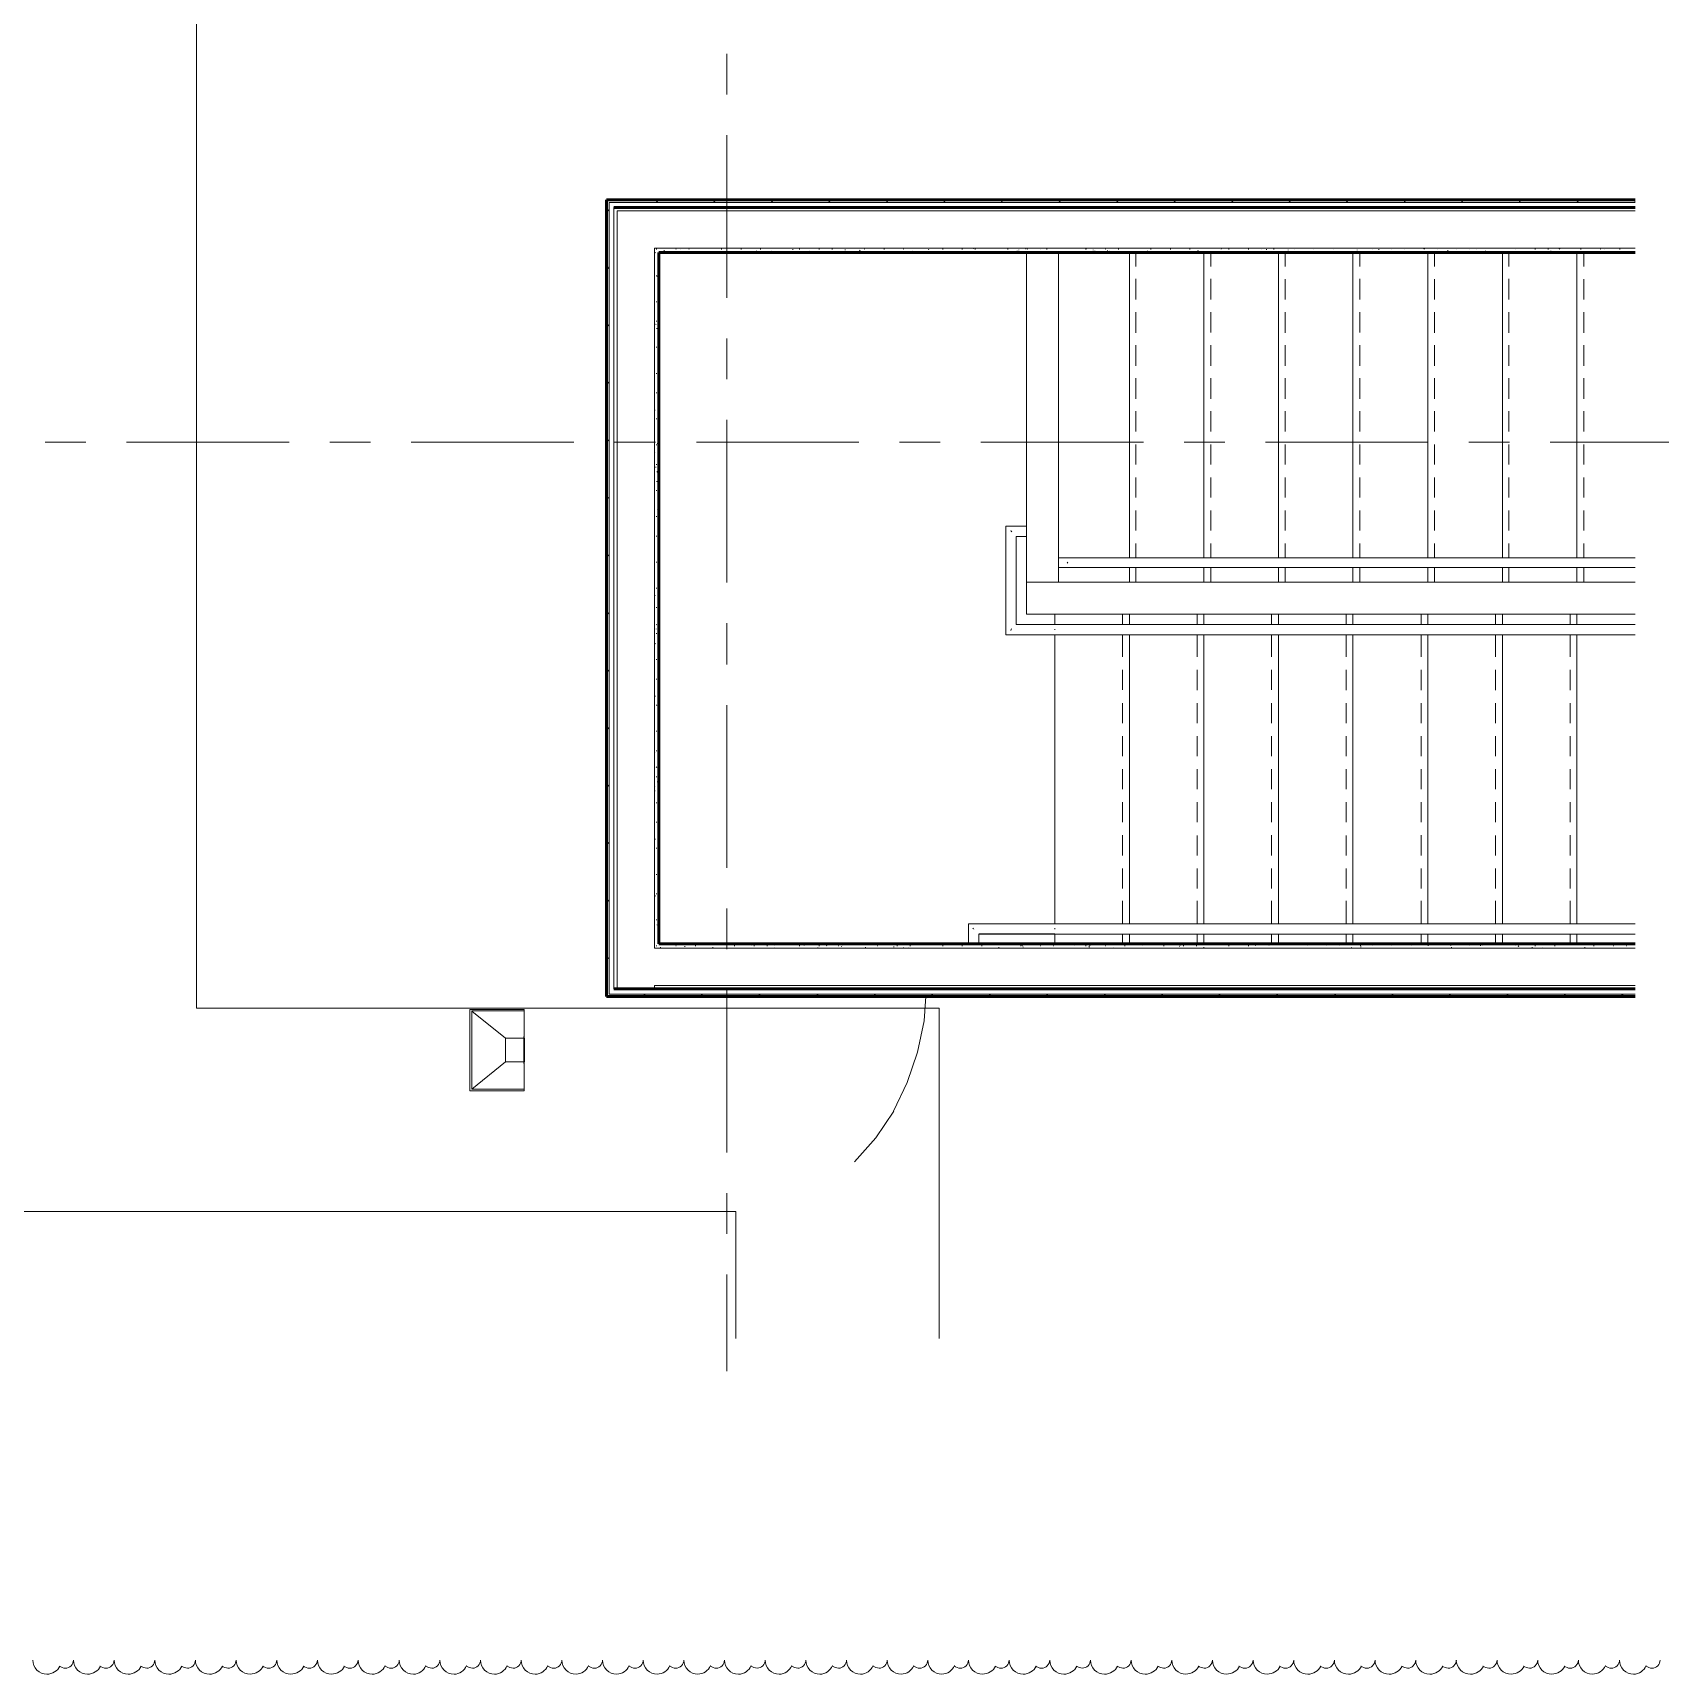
# Model space of a CAD drawing. Header units: inches. Extents: x -293 to 39679, y -468 to 488.
# Drawn here: x 601.96 to 642.92, y 331.52 to 372.82 of the extents above; entities that cross this region are included whole.
import ezdxf

# ---------------------------------------------------------------- set-up
doc = ezdxf.new("R2010")
doc.units = ezdxf.units.IN
doc.header["$MEASUREMENT"] = 0
doc.layers.add('PDF_Geometry', color=7, linetype='Continuous')

msp = doc.modelspace()

# ---------------------------------------------------------------- linework, layer by layer
at = {"layer": 'PDF_Geometry', "color": 253, "lineweight": 18, "true_color": 0xa9a9a9}
for points in [[(606.0848, 348.27682), (606.0848, 373.84208)], [(616.46705, 348.63183), (616.46705, 368.5492)], [(616.46716, 368.5491), (616.58935, 368.5491)], [(642.29037, 368.54879), (616.58852, 368.54879)], [(616.58935, 348.76805), (616.58935, 368.42633)], [(616.58935, 368.42633), (616.58935, 348.76805)], [(616.67162, 368.34456), (616.67162, 348.76816)], [(616.67172, 368.34416), (617.61223, 368.34416)], [(617.61197, 368.34423), (617.72119, 368.34423)], [(642.29037, 368.34396), (617.72118, 368.34396)], [(617.61197, 367.40282), (617.72119, 367.40282)], [(617.61223, 367.40288), (617.61223, 349.79105)], [(642.29037, 367.4027), (617.72118, 367.4027)], [(627.77656, 367.29441), (626.97158, 367.29441)], [(626.9716, 358.99981), (626.9716, 367.29434)], [(627.77656, 367.29441), (627.77656, 358.99989)], [(626.97054, 358.99932), (642.29037, 358.99932)], [(626.97158, 358.99989), (627.77656, 358.99989)], [(626.9716, 358.99981), (626.9716, 358.19506)], [(642.29037, 358.19447), (626.97054, 358.19447)], [(627.68095, 357.93583), (627.68095, 358.19505)], [(627.68095, 350.40541), (627.68095, 357.67661)], [(617.61197, 349.79097), (617.72119, 349.79097)], [(617.72118, 349.79089), (642.29037, 349.79089)], [(627.68095, 349.90062), (627.68095, 350.14619)], [(616.58935, 348.63154), (616.46716, 348.63154)], [(642.29037, 348.63136), (616.58852, 348.63136)], [(617.61197, 348.84956), (617.72119, 348.84956)], [(617.61223, 348.76779), (617.61223, 348.84978)], [(617.61223, 348.76779), (617.61223, 348.84978)], [(617.72118, 348.84962), (642.29037, 348.84962)], [(624.77463, 348.27701), (606.08552, 348.27701)], [(624.77463, 339.96899), (624.77463, 348.27701)], [(600.96751, 343.16077), (619.65799, 343.16077)], [(619.65799, 343.16077), (619.65799, 339.96851)]]:
    msp.add_lwpolyline(points, dxfattribs=at)
at = {"layer": 'PDF_Geometry', "color": 161, "lineweight": 9, "true_color": 0xa9a9ff}
for points in [[(619.42673, 371.26376), (619.42673, 372.2868)], [(619.42673, 366.14798), (619.42673, 370.24053)], [(619.42673, 364.10152), (619.42673, 365.12475)], [(619.42673, 358.98575), (619.42673, 363.07848)], [(602.27727, 362.51862), (603.30078, 362.51862)], [(604.32556, 362.51897), (608.41741, 362.51897)], [(609.43939, 362.51869), (610.46318, 362.51869)], [(611.4864, 362.5192), (615.57981, 362.5192)], [(616.60254, 362.51869), (617.63891, 362.51869)], [(618.66285, 362.51923), (622.75555, 362.51923)], [(623.7784, 362.51886), (624.80131, 362.51886)], [(625.82447, 362.51932), (629.91794, 362.51932)], [(630.9399, 362.51906), (631.96371, 362.51906)], [(632.98809, 362.51953), (637.08034, 362.51953)], [(638.10236, 362.51921), (639.1261, 362.51921)], [(640.14724, 362.51865), (644.24051, 362.51865)], [(619.42673, 356.9258), (619.42673, 357.96271)], [(619.42673, 351.81002), (619.42673, 355.90276)], [(619.42673, 349.76375), (619.42673, 350.78698)], [(619.42673, 344.64798), (619.42673, 348.74071)], [(619.42673, 342.6017), (619.42673, 343.62494)], [(619.42673, 339.15034), (619.42673, 341.57847)]]:
    msp.add_lwpolyline(points, dxfattribs=at)
at = {"layer": 'PDF_Geometry', "color": 253, "lineweight": 53, "true_color": 0xa9a9a9}
for points in [[(616.39811, 368.61716), (616.39811, 348.57695)], [(616.46705, 368.61752), (616.39834, 368.61752)], [(616.58935, 368.61725), (616.46716, 368.61725)], [(642.29037, 368.617), (616.58852, 368.617)], [(616.58852, 368.42581), (642.29037, 368.42581)], [(616.67162, 368.42648), (616.58951, 368.42648)], [(617.72119, 368.42605), (616.67113, 368.42605)], [(642.29037, 368.42581), (617.72118, 368.42581)], [(617.72118, 367.29356), (642.29037, 367.29356)], [(617.72119, 349.9), (617.72119, 367.29379)], [(642.29037, 349.90002), (617.72118, 349.90002)], [(616.39834, 348.57725), (616.46705, 348.57725)], [(616.46716, 348.57693), (616.58935, 348.57693)], [(642.29037, 348.76777), (616.58852, 348.76777)], [(616.58852, 348.57679), (642.29037, 348.57679)], [(616.58936, 348.76779), (617.61223, 348.76779)], [(617.61197, 348.76774), (617.72119, 348.76774)], [(617.72118, 348.76777), (642.29037, 348.76777)]]:
    msp.add_lwpolyline(points, dxfattribs=at)
at = {"layer": 'PDF_Geometry', "color": 253, "lineweight": 9, "true_color": 0xa9a9a9}
for points in [[(616.46705, 368.33106), (616.39834, 368.39919)], [(617.69451, 368.549), (617.62553, 368.61721)], [(619.13988, 368.54871), (619.07251, 368.61685)], [(620.58526, 368.54845), (620.51758, 368.61652)], [(622.03286, 368.54916), (621.96487, 368.61735)], [(623.47824, 368.54891), (623.42359, 368.61702)], [(624.92361, 368.54842), (624.86872, 368.61664)], [(626.37121, 368.54935), (626.31607, 368.61749)], [(627.82993, 368.54881), (627.76267, 368.61706)], [(629.27531, 368.54848), (629.20775, 368.61664)], [(630.72291, 368.54926), (630.65505, 368.61732)], [(632.16828, 368.54889), (632.10012, 368.61705)], [(633.61366, 368.54843), (633.5452, 368.61669)], [(635.06126, 368.54933), (634.99249, 368.61749)], [(636.50664, 368.54896), (636.45179, 368.61721)], [(637.95201, 368.54856), (637.89693, 368.61671)], [(639.39961, 368.54937), (639.34429, 368.6176)], [(640.85833, 368.54898), (640.79041, 368.6171)], [(642.29037, 368.57607), (642.23663, 368.617)], [(629.56216, 367.29359), (629.56216, 359.61301)], [(629.56399, 367.29403), (631.43225, 367.29403)], [(629.72671, 367.29388), (629.72671, 366.93929)], [(631.4304, 367.29342), (633.31347, 367.29342)], [(631.43225, 367.29403), (631.43225, 359.61355)], [(631.61015, 367.29448), (631.61015, 366.93963)], [(633.31347, 367.29342), (633.31347, 359.61289)], [(633.31404, 367.29404), (635.18356, 367.29404)], [(633.47802, 367.29374), (633.47802, 366.93908)], [(635.18356, 367.29404), (635.18356, 359.61341)], [(635.18476, 367.29438), (637.067, 367.29438)], [(635.36145, 367.29419), (635.36145, 366.93952)], [(637.06553, 367.29362), (638.94821, 367.29362)], [(637.067, 367.29438), (637.067, 359.61384)], [(637.24267, 367.29357), (637.24267, 366.93891)], [(638.94821, 367.29362), (638.94821, 359.61331)], [(638.94977, 367.29425), (640.81831, 367.29425)], [(639.11276, 367.29411), (639.11276, 366.9395)], [(640.81667, 367.29356), (642.29037, 367.29356)], [(640.81831, 367.29425), (640.81831, 359.61368)], [(640.99397, 367.29347), (640.99397, 366.93871)], [(616.46705, 366.88501), (616.39834, 366.95314)], [(629.72671, 366.6255), (629.72671, 366.10715)], [(631.61015, 366.62602), (631.61015, 366.10746)], [(633.47802, 366.62528), (633.47802, 366.10698)], [(635.36145, 366.62574), (635.36145, 366.1075)], [(637.24267, 366.62517), (637.24267, 366.10662)], [(639.11276, 366.62563), (639.11276, 366.10723)], [(640.99397, 366.62493), (640.99397, 366.10649)], [(616.46705, 365.43896), (616.39834, 365.5071)], [(629.72671, 365.79336), (629.72671, 365.27501)], [(631.61015, 365.79385), (631.61015, 365.27529)], [(633.47802, 365.79318), (633.47802, 365.27487)], [(635.36145, 365.79372), (635.36145, 365.27527)], [(637.24267, 365.79289), (637.24267, 365.27454)], [(639.11276, 365.79357), (639.11276, 365.27517)], [(640.99397, 365.7927), (640.99397, 365.27447)], [(629.72671, 364.96121), (629.72671, 364.44287)], [(631.61015, 364.96168), (631.61015, 364.44312)], [(633.47802, 364.96107), (633.47802, 364.44257)], [(635.36145, 364.96149), (635.36145, 364.44304)], [(637.24267, 364.9608), (637.24267, 364.44246)], [(639.11276, 364.9613), (639.11276, 364.4429)], [(640.99397, 364.96068), (640.99397, 364.44224)], [(616.46705, 363.99292), (616.39834, 364.06105)], [(629.72671, 364.12907), (629.72671, 363.61053)], [(631.61015, 364.1295), (631.61015, 363.61095)], [(633.47802, 364.12897), (633.47802, 363.61046)], [(635.36145, 364.12927), (635.36145, 363.61082)], [(637.24267, 364.12852), (637.24267, 363.61017)], [(639.11276, 364.12924), (639.11276, 363.61084)], [(640.99397, 364.12846), (640.99397, 363.61002)], [(629.72671, 363.29693), (629.72671, 362.79211)], [(631.61015, 363.29733), (631.61015, 362.79259)], [(633.47802, 363.29666), (633.47802, 362.79204)], [(635.36145, 363.29704), (635.36145, 362.79236)], [(637.24267, 363.29643), (637.24267, 362.79173)], [(639.11276, 363.29697), (639.11276, 362.79228)], [(640.99397, 363.29624), (640.99397, 362.79159)], [(616.46705, 362.54668), (616.39834, 362.60126)], [(629.72671, 362.46459), (629.72671, 361.95997)], [(631.61015, 362.46516), (631.61015, 361.96042)], [(633.47802, 362.46456), (633.47802, 361.95974)], [(635.36145, 362.46502), (635.36145, 361.96013)], [(637.24267, 362.46435), (637.24267, 361.95944)], [(639.11276, 362.4649), (639.11276, 361.96002)], [(640.99397, 362.46422), (640.99397, 361.95936)], [(629.72671, 361.63245), (629.72671, 361.12783)], [(631.61015, 361.63299), (631.61015, 361.12825)], [(633.47802, 361.63245), (633.47802, 361.12763)], [(635.36145, 361.63279), (635.36145, 361.12811)], [(637.24267, 361.63206), (637.24267, 361.12735)], [(639.11276, 361.63264), (639.11276, 361.12795)], [(640.99397, 361.63199), (640.99397, 361.12714)], [(616.46705, 361.10063), (616.39834, 361.15521)], [(629.72671, 360.80031), (629.72671, 360.29549)], [(631.61015, 360.80082), (631.61015, 360.29608)], [(633.47802, 360.80015), (633.47802, 360.29553)], [(635.36145, 360.80057), (635.36145, 360.29589)], [(637.24267, 360.79998), (637.24267, 360.29527)], [(639.11276, 360.80057), (639.11276, 360.29568)], [(640.99397, 360.79977), (640.99397, 360.29512)], [(626.9716, 360.40512), (626.45272, 360.40512)], [(626.45272, 360.40512), (626.9716, 360.40512)], [(626.45349, 360.40523), (626.45349, 358.23616)], [(626.45349, 357.67675), (626.45349, 360.40523)], [(626.58913, 360.28197), (626.57534, 360.29557)], [(626.60247, 360.26824), (626.58868, 360.28184)], [(626.71143, 358.23548), (626.71143, 360.14529)], [(626.71143, 357.93524), (626.71143, 360.14529)], [(626.71315, 360.14588), (626.9716, 360.14588)], [(626.71315, 360.14588), (626.9716, 360.14588)], [(626.9716, 360.40512), (626.9716, 360.14588)], [(626.9716, 360.29582), (626.9716, 360.2822)], [(626.9716, 360.2822), (626.9716, 360.26859)], [(616.46705, 359.65458), (616.39834, 359.70916)], [(629.72671, 359.96816), (629.72671, 359.61358)], [(631.61015, 359.96865), (631.61015, 359.61381)], [(633.47802, 359.96804), (633.47802, 359.61338)], [(635.36145, 359.96854), (635.36145, 359.61367)], [(637.24267, 359.96769), (637.24267, 359.61303)], [(639.11276, 359.9683), (639.11276, 359.61369)], [(640.99397, 359.96775), (640.99397, 359.61299)], [(628.03451, 359.61317), (627.7752, 359.61317)], [(627.7752, 359.36772), (628.03451, 359.36772)], [(627.77677, 359.61363), (627.99448, 359.61363)], [(627.77677, 359.36801), (627.99448, 359.36801)], [(627.99365, 359.61319), (642.29037, 359.61319)], [(627.99365, 359.36764), (642.29037, 359.36764)], [(627.99397, 359.49069), (628.00782, 359.50435)], [(628.00782, 359.47704), (627.99397, 359.49069)], [(642.29037, 359.61319), (628.03499, 359.61319)], [(628.03499, 359.36764), (642.29037, 359.36764)], [(629.56216, 359.36759), (629.56216, 358.99927)], [(629.72671, 359.36784), (629.72671, 358.99952)], [(631.43225, 359.36812), (631.43225, 358.99967)], [(631.61015, 359.36824), (631.61015, 358.99999)], [(633.31347, 359.36745), (633.31347, 358.99908)], [(633.47802, 359.36782), (633.47802, 358.99947)], [(635.18356, 359.36799), (635.18356, 358.99954)], [(635.36145, 359.36811), (635.36145, 358.99987)], [(637.067, 359.36844), (637.067, 358.99992)], [(637.24267, 359.3675), (637.24267, 358.9992)], [(638.94821, 359.36774), (638.94821, 358.99939)], [(639.11276, 359.36801), (639.11276, 358.99968)], [(640.81831, 359.36818), (640.81831, 358.99982)], [(640.99397, 359.36736), (640.99397, 358.99902)], [(629.56399, 358.99967), (631.43225, 358.99967)], [(631.4304, 358.99908), (633.31347, 358.99908)], [(633.31404, 358.99954), (635.18356, 358.99954)], [(635.18476, 358.99992), (637.067, 358.99992)], [(637.06553, 358.99939), (638.94821, 358.99939)], [(638.94977, 358.99982), (640.81831, 358.99982)], [(640.81667, 358.99932), (642.29037, 358.99932)], [(616.46705, 358.19498), (616.39834, 358.26312)], [(626.45349, 358.23616), (626.45349, 357.67675)], [(626.71143, 357.93524), (626.71143, 358.23548)], [(629.56216, 358.1942), (627.67876, 358.1942)], [(627.68095, 357.93583), (627.68095, 358.19505)], [(629.38649, 357.93591), (629.38649, 358.19511)], [(629.56216, 357.93506), (629.56216, 358.1942)], [(631.43225, 358.19476), (629.56399, 358.19476)], [(631.2677, 357.93526), (631.2677, 358.19437)], [(633.31347, 358.19415), (631.4304, 358.19415)], [(631.43225, 357.93572), (631.43225, 358.19476)], [(633.1378, 357.93569), (633.1378, 358.19507)], [(633.31347, 357.93503), (633.31347, 358.19415)], [(635.18356, 358.19468), (633.31404, 358.19468)], [(635.01901, 357.93506), (635.01901, 358.19432)], [(635.18356, 357.93549), (635.18356, 358.19468)], [(637.067, 358.19514), (635.18476, 358.19514)], [(636.90245, 357.93557), (636.90245, 358.19468)], [(638.94821, 358.19454), (637.06553, 358.19454)], [(637.067, 357.9359), (637.067, 358.19514)], [(638.77032, 357.93493), (638.77032, 358.19427)], [(638.94821, 357.93527), (638.94821, 358.19454)], [(640.81831, 358.19499), (638.94977, 358.19499)], [(640.65376, 357.93531), (640.65376, 358.19468)], [(642.29037, 358.19447), (640.81667, 358.19447)], [(640.81831, 357.9357), (640.81831, 358.19499)], [(626.45194, 357.67568), (627.65204, 357.67568)], [(627.68095, 357.67661), (626.45306, 357.67661)], [(626.57534, 357.78546), (626.58913, 357.81285)], [(626.58868, 357.81262), (626.60247, 357.82621)], [(627.65204, 357.93488), (626.71094, 357.93488)], [(627.68095, 357.93583), (626.71208, 357.93583)], [(642.29037, 357.93528), (627.65261, 357.93528)], [(627.65261, 357.67589), (642.29037, 357.67589)], [(642.29037, 357.93528), (627.67948, 357.93528)], [(642.29037, 357.67589), (627.67948, 357.67589)], [(627.68095, 357.81305), (627.68095, 357.81305)], [(627.68095, 357.81305), (627.68095, 357.7994)], [(627.68095, 350.40541), (627.68095, 357.67661)], [(629.38649, 357.11736), (629.38649, 357.67671)], [(629.56216, 350.40463), (629.56216, 357.67591)], [(631.2677, 357.11676), (631.2677, 357.67595)], [(631.43225, 350.40526), (631.43225, 357.67648)], [(633.1378, 357.11731), (633.1378, 357.6765)], [(633.31347, 350.40458), (633.31347, 357.67571)], [(635.01901, 357.11664), (635.01901, 357.67581)], [(635.18356, 350.40519), (635.18356, 357.67631)], [(636.90245, 357.11695), (636.90245, 357.67625)], [(637.067, 350.40553), (637.067, 357.67666)], [(638.77032, 357.1164), (638.77032, 357.67579)], [(638.94821, 350.40475), (638.94821, 357.67599)], [(640.65376, 357.11688), (640.65376, 357.67614)], [(640.81831, 350.40536), (640.81831, 357.67662)], [(616.46705, 356.74894), (616.39834, 356.81707)], [(629.38649, 356.2853), (629.38649, 356.78998)], [(631.2677, 356.28446), (631.2677, 356.78928)], [(633.1378, 356.28507), (633.1378, 356.78976)], [(635.01901, 356.28447), (635.01901, 356.78924)], [(636.90245, 356.2849), (636.90245, 356.7895)], [(638.77032, 356.28437), (638.77032, 356.78915)], [(640.65376, 356.28468), (640.65376, 356.78943)], [(629.38649, 355.45304), (629.38649, 355.95772)], [(631.2677, 355.45236), (631.2677, 355.95718)], [(633.1378, 355.45302), (633.1378, 355.95772)], [(635.01901, 355.4523), (635.01901, 355.95707)], [(636.90245, 355.45266), (636.90245, 355.95745)], [(638.77032, 355.45214), (638.77032, 355.95692)], [(640.65376, 355.45248), (640.65376, 355.95723)], [(616.46705, 355.30289), (616.39834, 355.37102)], [(629.38649, 354.62097), (629.38649, 355.12566)], [(631.2677, 354.62027), (631.2677, 355.12488)], [(633.1378, 354.62077), (633.1378, 355.12547)], [(635.01901, 354.62013), (635.01901, 355.1249)], [(636.90245, 354.62041), (636.90245, 355.12521)], [(638.77032, 354.61991), (638.77032, 355.12469)], [(640.65376, 354.62027), (640.65376, 355.12503)], [(616.46705, 353.85684), (616.39834, 353.92497)], [(629.38649, 353.78871), (629.38649, 354.29339)], [(631.2677, 353.78797), (631.2677, 354.29279)], [(633.1378, 353.78853), (633.1378, 354.29342)], [(635.01901, 353.78796), (635.01901, 354.29273)], [(636.90245, 353.78836), (636.90245, 354.29316)], [(638.77032, 353.78788), (638.77032, 354.29266)], [(640.65376, 353.78828), (640.65376, 354.29303)], [(629.38649, 352.95665), (629.38649, 353.46133)], [(631.2677, 352.95587), (631.2677, 353.46069)], [(633.1378, 352.95648), (633.1378, 353.46118)], [(635.01901, 352.95579), (635.01901, 353.46055)], [(636.90245, 352.95612), (636.90245, 353.46092)], [(638.77032, 352.95565), (638.77032, 353.46043)], [(640.65376, 352.95607), (640.65376, 353.46082)], [(616.46705, 352.4106), (616.39834, 352.47893)], [(629.38649, 352.12438), (629.38649, 352.62907)], [(631.2677, 352.12378), (631.2677, 352.62839)], [(633.1378, 352.12423), (633.1378, 352.62893)], [(635.01901, 352.12362), (635.01901, 352.62838)], [(636.90245, 352.12407), (636.90245, 352.62867)], [(638.77032, 352.12342), (638.77032, 352.6282)], [(640.65376, 352.12387), (640.65376, 352.62862)], [(629.38649, 351.29212), (629.38649, 351.797)], [(631.2677, 351.29148), (631.2677, 351.7963)], [(633.1378, 351.29199), (633.1378, 351.79688)], [(635.01901, 351.29145), (635.01901, 351.79621)], [(636.90245, 351.29182), (636.90245, 351.79662)], [(638.77032, 351.29139), (638.77032, 351.79617)], [(640.65376, 351.29167), (640.65376, 351.79642)], [(616.46705, 350.96455), (616.39834, 351.03288)], [(629.38649, 350.40539), (629.38649, 350.97846)], [(631.2677, 350.4048), (631.2677, 350.9778)], [(633.1378, 350.40525), (633.1378, 350.97831)], [(635.01901, 350.40468), (635.01901, 350.97759)], [(636.90245, 350.40507), (636.90245, 350.978)], [(638.77032, 350.40455), (638.77032, 350.97764)], [(640.65376, 350.40496), (640.65376, 350.97799)], [(625.51066, 350.40467), (625.51066, 349.89994)], [(625.51066, 350.40467), (625.51066, 349.89994)], [(627.65204, 350.40454), (625.51085, 350.40454)], [(627.68095, 350.40541), (625.51188, 350.40541)], [(625.61921, 350.29535), (625.63296, 350.28179)], [(625.63477, 350.28274), (625.64852, 350.26899)], [(642.29037, 350.40476), (627.65261, 350.40476)], [(642.29037, 350.40476), (627.67948, 350.40476)], [(627.68095, 350.29627), (627.68095, 350.28262)], [(627.68095, 350.28262), (627.68095, 350.26898)], [(617.95245, 349.89979), (617.95245, 349.92702)], [(617.95383, 349.92764), (624.77463, 349.92764)], [(624.77463, 349.92764), (624.77463, 349.9004)], [(625.77082, 349.90045), (625.51137, 349.90045)], [(625.63296, 349.89985), (625.61921, 349.89985)], [(625.64852, 349.90078), (625.63477, 349.90078)], [(625.76985, 350.14534), (627.65204, 350.14534)], [(625.77082, 349.90045), (625.77082, 350.14595)], [(625.77082, 350.14595), (625.77082, 349.90045)], [(627.68095, 350.14619), (625.77091, 350.14619)], [(627.65261, 350.14557), (642.29037, 350.14557)], [(629.56216, 349.89987), (627.67876, 349.89987)], [(642.29037, 350.14557), (627.67948, 350.14557)], [(627.68095, 349.90062), (627.68095, 350.14619)], [(629.38649, 349.90071), (629.38649, 350.14619)], [(629.56216, 349.89987), (629.56216, 350.14549)], [(631.2677, 349.89999), (631.2677, 350.1457)], [(631.43225, 349.90039), (631.43225, 350.14602)], [(633.1378, 349.90055), (633.1378, 350.14606)], [(633.31347, 349.89981), (633.31347, 350.14546)], [(635.01901, 349.89992), (635.01901, 350.14542)], [(635.18356, 349.90038), (635.18356, 350.14581)], [(636.90245, 349.90027), (636.90245, 350.14596)], [(637.067, 349.90069), (637.067, 350.14629)], [(638.77032, 349.89977), (638.77032, 350.14541)], [(638.94821, 349.90011), (638.94821, 350.14568)], [(640.65376, 349.9002), (640.65376, 350.14579)], [(640.81831, 349.90057), (640.81831, 350.14607)], [(616.46705, 349.51851), (616.39834, 349.57309)], [(617.40765, 348.57691), (617.33874, 348.63147)], [(618.85303, 348.57651), (618.78572, 348.63113)], [(620.30063, 348.57729), (620.23301, 348.63196)], [(621.74601, 348.57699), (621.69166, 348.63153)], [(623.19138, 348.57659), (623.13679, 348.63118)], [(624.43441, 348.57742), (624.3933, 347.9636)], [(624.63898, 348.57742), (624.58414, 348.63206)], [(626.0977, 348.57686), (626.02884, 348.63155)], [(627.54308, 348.57659), (627.4739, 348.63114)], [(628.99068, 348.5774), (628.92318, 348.632)], [(630.43606, 348.57709), (630.36825, 348.63153)], [(631.88143, 348.57678), (631.81333, 348.63126)], [(633.32903, 348.57738), (633.26063, 348.6319)], [(634.77441, 348.5771), (634.71985, 348.63166)], [(636.21979, 348.57686), (636.16498, 348.63145)], [(637.66516, 348.57652), (637.61012, 348.63095)], [(639.1261, 348.57708), (639.05854, 348.63155)], [(640.57148, 348.57673), (640.50362, 348.63123)], [(642.01686, 348.57652), (641.9487, 348.63104)], [(612.96034, 348.2496), (612.96034, 346.2032)], [(612.96034, 348.2496), (612.96034, 346.2032)], [(614.32567, 348.25006), (612.96103, 348.25006)], [(614.32567, 348.25006), (612.96103, 348.25006)], [(613.86092, 347.52652), (613.01498, 348.20876)], [(613.01593, 346.24463), (613.01593, 348.20911)], [(613.01593, 346.24463), (613.01593, 348.20911)], [(613.01599, 348.20912), (614.32567, 348.20912)], [(613.01599, 348.20912), (614.32567, 348.20912)], [(614.32567, 348.20912), (614.32567, 348.25006)], [(614.32567, 348.20912), (614.32567, 348.25006)], [(614.32567, 347.52699), (614.32567, 348.20912)], [(624.39216, 347.96283), (624.22776, 347.17178)], [(613.86092, 347.52652), (613.86092, 346.92641)], [(614.32567, 347.52699), (613.86131, 347.52699)], [(613.86092, 346.92641), (613.01498, 346.24417)], [(613.86131, 346.92674), (614.32567, 346.92674)], [(614.32567, 346.92674), (614.32567, 346.24461)], [(624.22983, 347.17224), (623.96967, 346.40838)], [(612.96103, 346.20367), (614.32567, 346.20367)], [(612.96103, 346.20367), (614.32567, 346.20367)], [(614.32567, 346.24461), (613.01599, 346.24461)], [(614.32567, 346.24461), (613.01599, 346.24461)], [(614.32567, 346.20367), (614.32567, 346.24461)], [(614.32567, 346.20367), (614.32567, 346.24461)], [(623.96966, 346.40796), (623.62763, 345.68479)], [(623.62944, 345.68535), (623.17844, 345.01684)], [(623.17804, 345.01624), (622.64579, 344.41594)]]:
    msp.add_lwpolyline(points, dxfattribs=at)
at = {"layer": 'PDF_Geometry', "color": 253, "lineweight": 9, "true_color": 0xb3b3b3}
for points in [[(617.63891, 367.29347), (617.6255, 367.27987)], [(617.65441, 367.37626), (617.66782, 367.37626)], [(617.68116, 367.38965), (617.68116, 367.40325)], [(617.85683, 367.34783), (617.85683, 367.33422)], [(618.14359, 367.37507), (618.15703, 367.37507)], [(618.22596, 367.32099), (618.22596, 367.32099)], [(618.26821, 367.36256), (618.26821, 367.36256)], [(618.47268, 367.37607), (618.48613, 367.37607)], [(618.49947, 367.29399), (618.48602, 367.30763)], [(619.00424, 367.40321), (619.00424, 367.40321)], [(619.29095, 367.37606), (619.30443, 367.37606)], [(619.54904, 367.32079), (619.53554, 367.3073)], [(619.78236, 367.37619), (619.79586, 367.37619)], [(619.91816, 367.29412), (619.91816, 367.29412)], [(619.95819, 367.38908), (619.95819, 367.38908)], [(620.17611, 367.32068), (620.17611, 367.3342)], [(620.27154, 367.37506), (620.28507, 367.37506)], [(620.54523, 367.34826), (620.54523, 367.34826)], [(621.09003, 367.37517), (621.09003, 367.36142)], [(621.25436, 367.37542), (621.26792, 367.37542)], [(621.50141, 367.33545), (621.50141, 367.33545)], [(621.74576, 367.37553), (621.75935, 367.37553)], [(622.07263, 367.37533), (622.08623, 367.37533)], [(622.18184, 367.30713), (622.18184, 367.29352)], [(622.41533, 367.36254), (622.40171, 367.36254)], [(622.45535, 367.30755), (622.45535, 367.32117)], [(622.78223, 367.34818), (622.7686, 367.33455)], [(622.8909, 367.3753), (622.90453, 367.3753)], [(623.3823, 367.37541), (623.39596, 367.37541)], [(623.87371, 367.37549), (623.88739, 367.37549)], [(624.09196, 367.33451), (624.09196, 367.33451)], [(624.46109, 367.32131), (624.46109, 367.30781)], [(624.51446, 367.36168), (624.50075, 367.37539)], [(624.85652, 367.37596), (624.87024, 367.37596)], [(625.34793, 367.37597), (625.36167, 367.37597)], [(625.64852, 367.38984), (625.63477, 367.38984)], [(625.67479, 367.37572), (625.68855, 367.37572)], [(626.19332, 367.38933), (626.19332, 367.40311)], [(626.49306, 367.37562), (626.50686, 367.37562)], [(626.73812, 367.33441), (626.73812, 367.32081)], [(626.78036, 367.34867), (626.78036, 367.36228)], [(626.95603, 367.3887), (626.95603, 367.37509)], [(626.98447, 367.37592), (626.99828, 367.37592)], [(627.01163, 367.29378), (626.99781, 367.3074)], [(627.32516, 367.36185), (627.32516, 367.36185)], [(627.47588, 367.37601), (627.48971, 367.37601)], [(627.5164, 367.40294), (627.5164, 367.40294)], [(628.45647, 367.37523), (628.47034, 367.37523)], [(628.47034, 367.37523), (628.47034, 367.38871)], [(628.64824, 367.36174), (628.64824, 367.34805)], [(628.69049, 367.32147), (628.69049, 367.33516)], [(628.94788, 367.37534), (628.96177, 367.37534)], [(629.01736, 367.33485), (629.00346, 367.33485)], [(629.05739, 367.34813), (629.05739, 367.34813)], [(629.27696, 367.37615), (629.29087, 367.37615)], [(630.01356, 367.32147), (630.01356, 367.33501)], [(630.09523, 367.37611), (630.10918, 367.37611)], [(630.58664, 367.37619), (630.60061, 367.37619)], [(630.96751, 367.30731), (630.96751, 367.3209)], [(631.07582, 367.37534), (631.08981, 367.37534)], [(631.29439, 367.34795), (631.28039, 367.33436)], [(631.51453, 367.40354), (631.51453, 367.40354)], [(631.88143, 367.3891), (631.86741, 367.37548)], [(632.05864, 367.37564), (632.07267, 367.37564)], [(632.55004, 367.37564), (632.56409, 367.37564)], [(632.89097, 367.3755), (632.89097, 367.3755)], [(633.01327, 367.36159), (633.01327, 367.37526)], [(633.20451, 367.37534), (633.19043, 367.37534)], [(633.56029, 367.36232), (633.56029, 367.34863)], [(633.70928, 367.37544), (633.70928, 367.37544)], [(634.20071, 367.3755), (634.20071, 367.3755)], [(634.69213, 367.37562), (634.69213, 367.37562)], [(634.70548, 367.38917), (634.70548, 367.40271)], [(635.29252, 367.34836), (635.29252, 367.36212)], [(635.51044, 367.29374), (635.51044, 367.29374)], [(635.6194, 367.30728), (635.60522, 367.2937)], [(635.67499, 367.376), (635.67499, 367.376)], [(635.83732, 367.37522), (635.83732, 367.36163)], [(636.02855, 367.389), (636.02855, 367.4028)], [(636.16642, 367.37608), (636.16642, 367.37608)], [(636.42436, 367.40283), (636.42436, 367.40283)], [(636.49329, 367.37587), (636.49329, 367.37587)], [(636.94247, 367.30707), (636.92823, 367.29344)], [(636.98472, 367.37612), (636.97048, 367.38975)], [(637.20264, 367.32132), (637.20264, 367.32132)], [(637.3116, 367.3757), (637.3116, 367.3757)], [(637.57177, 367.33531), (637.57177, 367.34896)], [(637.74744, 367.40276), (637.74744, 367.38909)], [(637.80303, 367.37593), (637.80303, 367.37593)], [(638.11656, 367.37582), (638.11656, 367.37582)], [(638.29446, 367.37603), (638.29446, 367.37603)], [(638.52572, 367.32121), (638.52572, 367.3349)], [(639.27509, 367.37532), (639.27509, 367.37532)], [(639.47967, 367.3071), (639.47967, 367.32063)], [(639.7655, 367.37526), (639.77986, 367.37526)], [(640.09459, 367.37623), (640.10896, 367.37623)], [(640.16233, 367.33453), (640.16233, 367.32098)], [(640.39359, 367.38884), (640.3792, 367.37527)], [(640.91286, 367.376), (640.92727, 367.376)], [(641.40426, 367.37614), (641.41869, 367.37614)], [(641.4854, 367.32081), (641.4854, 367.32081)], [(641.52765, 367.36238), (641.52765, 367.36238)], [(641.85453, 367.30763), (641.85453, 367.29401)], [(641.89345, 367.37526), (641.9079, 367.37526)], [(617.61223, 366.92554), (617.61223, 366.92554)], [(617.65441, 366.70782), (617.66782, 366.70782)], [(617.68116, 366.69398), (617.66775, 366.69398)], [(617.65441, 366.05299), (617.66782, 366.05299)], [(617.65226, 365.47886), (617.63885, 365.49246)], [(617.65441, 365.56177), (617.66782, 365.56177)], [(617.66782, 365.38436), (617.66782, 365.37076)], [(617.65441, 364.90693), (617.66782, 364.90693)], [(617.65441, 364.2521), (617.66782, 364.2521)], [(617.65441, 363.76107), (617.66782, 363.76107)], [(617.70785, 363.4331), (617.69444, 363.44689)], [(617.62557, 363.32384), (617.61216, 363.32384)], [(617.65441, 363.10624), (617.66782, 363.10624)], [(617.72119, 363.06462), (617.72119, 363.07823)], [(617.62557, 362.25974), (617.62557, 362.25974)], [(617.65441, 362.45141), (617.66782, 362.45141)], [(617.68116, 362.47858), (617.68116, 362.49218)], [(617.65226, 361.89106), (617.63885, 361.89106)], [(617.65441, 361.96038), (617.66782, 361.96038)], [(617.68116, 361.78271), (617.66775, 361.76911)], [(617.66782, 361.52376), (617.66782, 361.53736)], [(617.65441, 361.30554), (617.66782, 361.30554)], [(617.70785, 361.19588), (617.70785, 361.18227)], [(617.65441, 360.65071), (617.66782, 360.65071)], [(617.69451, 360.82771), (617.68109, 360.81411)], [(617.65441, 360.15949), (617.66782, 360.15949)], [(617.69451, 359.83178), (617.69451, 359.84538)], [(617.65441, 359.50466), (617.66782, 359.50466)], [(617.68116, 359.5045), (617.68116, 359.5045)], [(617.62557, 358.65826), (617.61216, 358.67186)], [(617.65441, 358.84983), (617.66782, 358.84983)], [(617.61223, 358.41289), (617.61223, 358.3991)], [(617.65441, 358.3588), (617.66782, 358.3588)], [(617.65226, 357.82567), (617.65226, 357.81207)], [(617.66782, 357.92218), (617.65441, 357.93578)], [(617.65441, 357.70396), (617.66782, 357.70396)], [(617.63891, 357.45752), (617.6255, 357.44392)], [(617.69451, 357.22621), (617.69451, 357.22621)], [(617.65441, 357.04913), (617.66782, 357.04913)], [(617.65441, 356.5581), (617.66782, 356.5581)], [(617.62557, 356.13449), (617.62557, 356.12089)], [(617.65441, 355.90327), (617.66782, 355.90327)], [(617.69451, 355.91662), (617.68109, 355.90283)], [(617.70785, 355.87549), (617.70785, 355.8891)], [(617.65441, 355.24844), (617.66782, 355.24844)], [(617.65441, 354.75721), (617.66782, 354.75721)], [(617.69451, 354.92069), (617.69451, 354.93429)], [(617.63891, 354.70184), (617.63891, 354.70184)], [(617.66782, 354.33439), (617.65441, 354.34799)], [(617.65441, 354.10238), (617.66782, 354.10238)], [(617.68116, 353.96596), (617.68116, 353.97956)], [(617.62557, 353.7471), (617.61216, 353.7471)], [(617.63891, 353.85608), (617.63891, 353.85608)], [(617.65441, 353.44755), (617.66782, 353.44755)], [(617.65441, 352.95652), (617.66782, 352.95652)], [(617.63891, 352.53274), (617.6255, 352.53274)], [(617.65441, 352.30169), (617.66782, 352.30169)], [(617.69451, 352.31512), (617.69451, 352.30132)], [(617.70785, 352.27402), (617.70785, 352.28763)], [(617.65441, 351.64685), (617.66782, 351.64685)], [(617.63891, 351.1004), (617.6255, 351.11401)], [(617.65441, 351.15583), (617.66782, 351.15583)], [(617.70785, 351.35986), (617.70785, 351.34626)], [(617.65441, 350.50099), (617.66782, 350.50099)], [(617.68116, 350.36441), (617.66775, 350.37802)], [(617.65441, 349.84616), (617.66782, 349.84616)], [(617.70785, 350.03662), (617.69444, 350.03662)], [(617.76344, 349.81887), (617.76344, 349.80526)], [(618.14359, 349.84515), (618.15703, 349.84515)], [(618.14368, 349.88623), (618.14368, 349.89985)], [(618.37717, 349.83245), (618.36373, 349.83245)], [(618.635, 349.84524), (618.64845, 349.84524)], [(619.08651, 349.80517), (619.07304, 349.80517)], [(619.45342, 349.79076), (619.45342, 349.79076)], [(619.61782, 349.84567), (619.63131, 349.84567)], [(620.0538, 349.85915), (620.0538, 349.85915)], [(620.10922, 349.84582), (620.12274, 349.84582)], [(620.42293, 349.87315), (620.42293, 349.88668)], [(620.43609, 349.84548), (620.44962, 349.84548)], [(620.62751, 349.85942), (620.62751, 349.85942)], [(620.64085, 349.8183), (620.64085, 349.8183)], [(621.25436, 349.84535), (621.26792, 349.84535)], [(621.37688, 349.85898), (621.37688, 349.87255)], [(621.71932, 349.80512), (621.71932, 349.79153)], [(621.74576, 349.84556), (621.75935, 349.84556)], [(621.95058, 349.85925), (621.93699, 349.84566)], [(622.23717, 349.8458), (622.25078, 349.8458)], [(622.31971, 349.8325), (622.3061, 349.8325)], [(622.33305, 349.84592), (622.33305, 349.84592)], [(622.55097, 349.79119), (622.55097, 349.79119)], [(622.9201, 349.80513), (622.9201, 349.81876)], [(623.21998, 349.84604), (623.23363, 349.84604)], [(623.62944, 349.83246), (623.62944, 349.8188)], [(623.71139, 349.84624), (623.72506, 349.84624)], [(623.87405, 349.79117), (623.87405, 349.80466)], [(623.99635, 349.80455), (623.99635, 349.80455)], [(624.03825, 349.846), (624.05194, 349.846)], [(624.37882, 349.88654), (624.37882, 349.90024)], [(624.85652, 349.8459), (624.87024, 349.8459)], [(625.18378, 349.88664), (625.17005, 349.87291)], [(625.34793, 349.84603), (625.36167, 349.84603)], [(625.83934, 349.84604), (625.8531, 349.84604)], [(626.27559, 349.81868), (626.27559, 349.8049)], [(626.49351, 349.87295), (626.49351, 349.87295)], [(626.65806, 349.88704), (626.65806, 349.88704)], [(626.81993, 349.8454), (626.83373, 349.8454)], [(626.86264, 349.8597), (626.86264, 349.84609)], [(626.88932, 349.81851), (626.87552, 349.83212)], [(627.31134, 349.84542), (627.32516, 349.84542)], [(627.6382, 349.84522), (627.65204, 349.84522)], [(628.18572, 349.846), (628.18572, 349.846)], [(628.45647, 349.84505), (628.47034, 349.84505)], [(628.55262, 349.83174), (628.53874, 349.81806)], [(628.56596, 349.84517), (628.56596, 349.85885)], [(628.93509, 349.87282), (628.93509, 349.88651)], [(628.94788, 349.8453), (628.96177, 349.8453)], [(629.15301, 349.81821), (629.15301, 349.81821)], [(629.43928, 349.84543), (629.4532, 349.84543)], [(629.89126, 349.85981), (629.89126, 349.85981)], [(630.4221, 349.84578), (630.43606, 349.84578)], [(630.83187, 349.84575), (630.81789, 349.83218)], [(630.84521, 349.84561), (630.84521, 349.84561)], [(630.9135, 349.84581), (630.92748, 349.84581)], [(631.04978, 349.90029), (631.04978, 349.88651)], [(631.06313, 349.79086), (631.06313, 349.79086)], [(631.24037, 349.84556), (631.25436, 349.84556)], [(631.41891, 349.87335), (631.40491, 349.87335)], [(631.43225, 349.80498), (631.43225, 349.81858)], [(632.05864, 349.84562), (632.07267, 349.84562)], [(632.3862, 349.79093), (632.3862, 349.79093)], [(632.55004, 349.84574), (632.56409, 349.84574)], [(632.74199, 349.87321), (632.72793, 349.85955)], [(632.89097, 349.88635), (632.89097, 349.90002)], [(633.05552, 349.84578), (633.05552, 349.84578)], [(633.09555, 349.84551), (633.09555, 349.84551)], [(634.03838, 349.84621), (634.03838, 349.84621)], [(634.52758, 349.84518), (634.52758, 349.84518)], [(634.85668, 349.84603), (634.85668, 349.84603)], [(635.15688, 349.80509), (635.14272, 349.79154)], [(635.17022, 349.88693), (635.17022, 349.88693)], [(635.3748, 349.85946), (635.3748, 349.84589)], [(635.38814, 349.81845), (635.38814, 349.83201)], [(635.67499, 349.84599), (635.67499, 349.84599)], [(635.96184, 349.90073), (635.96184, 349.88694)], [(636.16642, 349.84616), (636.16642, 349.84616)], [(636.47995, 349.79141), (636.46573, 349.79141)], [(636.65562, 349.84525), (636.65562, 349.84525)], [(637.08034, 349.84598), (637.08034, 349.85961)], [(637.28492, 349.88687), (637.28492, 349.88687)], [(637.44724, 349.87263), (637.43298, 349.87263)], [(637.63848, 349.84549), (637.63848, 349.84549)], [(637.65182, 349.87261), (637.65182, 349.85895)], [(637.66516, 349.80432), (637.66516, 349.81798)], [(638.12991, 349.84563), (638.12991, 349.84563)], [(638.40342, 349.8596), (638.38911, 349.8596)], [(638.45678, 349.84542), (638.45678, 349.84542)], [(639.27509, 349.84535), (639.27509, 349.84535)], [(639.35736, 349.8319), (639.34302, 349.84542)], [(639.69981, 349.8188), (639.69981, 349.80527)], [(639.7655, 349.84525), (639.77986, 349.84525)], [(639.93107, 349.88669), (639.9167, 349.87315)], [(639.94441, 349.80472), (639.94441, 349.80472)], [(640.25691, 349.84537), (640.27129, 349.84537)], [(640.89836, 349.79061), (640.89836, 349.79061)], [(641.02288, 349.81877), (641.02288, 349.80518)], [(641.23972, 349.8457), (641.25414, 349.8457)], [(641.38979, 349.79081), (641.38979, 349.79081)], [(641.40313, 349.88612), (641.40313, 349.89973)], [(641.73113, 349.84592), (641.74557, 349.84592)], [(642.05799, 349.84557), (642.07245, 349.84557)], [(642.19475, 349.88628), (642.19475, 349.88628)]]:
    msp.add_lwpolyline(points, dxfattribs=at)
at = {"layer": 'PDF_Geometry', "color": 253, "lineweight": 25, "true_color": 0xa9a9a9}
for points in [[(614.32567, 346.8858), (614.32567, 347.56793)], [(614.32567, 347.52699), (614.32567, 346.92674)]]:
    msp.add_lwpolyline(points, dxfattribs=at)
at = {"layer": 'PDF_Geometry', "lineweight": 18}
for centre, radius, start, end in [((602.31669, 331.87608), 0.35174, 179.515185, 270.337336), ((603.33965, 331.87656), 0.35233, 179.62119, 270.437908), ((604.36292, 331.87546), 0.35139, 179.448049, 270.492608), ((605.38537, 331.87554), 0.35144, 179.470283, 270.380703), ((606.40835, 331.87595), 0.35201, 179.577318, 270.482396), ((607.43361, 331.87745), 0.35263, 179.661584, 270.577647), ((608.45649, 331.87585), 0.35123, 179.419926, 270.399426), ((609.4795, 331.87631), 0.35178, 179.527925, 270.502238), ((610.50214, 331.87635), 0.35195, 179.546194, 270.362932), ((611.53848, 331.87691), 0.35265, 179.650539, 270.440479), ((612.56183, 331.87571), 0.35158, 179.49674, 270.50326), ((613.58453, 331.87579), 0.35173, 179.51511, 270.362464), ((614.60767, 331.87616), 0.35229, 179.601098, 270.460214), ((615.6326, 331.87719), 0.35243, 179.619961, 270.318464), ((616.65587, 331.87772), 0.35311, 179.726172, 270.397177), ((617.67861, 331.8777), 0.35324, 179.745639, 270.254361), ((618.70188, 331.87647), 0.35198, 179.569493, 270.337166), ((620.74686, 331.87578), 0.35168, 179.489555, 270.447861), ((621.76988, 331.87616), 0.35204, 179.582409, 270.57435), ((622.7928, 331.87616), 0.35229, 179.596661, 270.403339), ((623.81823, 331.8775), 0.35281, 179.685432, 270.503767), ((624.84113, 331.87757), 0.353, 179.725081, 270.338265), ((625.86378, 331.87789), 0.3534, 179.794569, 270.459233), ((626.88692, 331.87625), 0.3519, 179.559432, 270.248837), ((627.90885, 331.87539), 0.35114, 179.442699, 270.557301), ((628.93177, 331.87539), 0.35135, 179.45689, 270.382392), ((629.95502, 331.8758), 0.35187, 179.521845, 270.478155), ((630.98013, 331.8767), 0.35203, 179.561797, 270.308867), ((632.00335, 331.87714), 0.3525, 179.652691, 270.412086), ((633.02613, 331.87713), 0.35252, 179.67288, 270.262048), ((634.0483, 331.87628), 0.35192, 179.523934, 270.541212), ((635.07109, 331.87628), 0.35192, 179.5436, 270.390956), ((636.09446, 331.87669), 0.35249, 179.656393, 270.474718), ((637.11731, 331.87666), 0.35253, 179.6509, 270.316181), ((638.14075, 331.87709), 0.35314, 179.738627, 270.393239), ((639.16461, 331.87674), 0.35196, 179.566846, 270.433154), ((640.18793, 331.8771), 0.35243, 179.634149, 270.531685), ((641.21093, 331.8771), 0.35256, 179.649479, 270.350521), ((642.2471, 331.87577), 0.35139, 179.449369, 270.383344)]:
    msp.add_arc(centre, radius, start, end, dxfattribs=at)
for points in [[(602.64702, 331.72897), (602.59231, 331.60624), (602.45554, 331.52435), (602.31876, 331.52435)], [(602.78276, 331.67405), (602.72798, 331.67405), (602.67321, 331.70143), (602.63304, 331.72864)], [(602.98724, 331.87872), (602.98724, 331.76954), (602.8923, 331.67405), (602.78276, 331.67405)], [(603.66991, 331.72883), (603.61501, 331.60604), (603.47959, 331.52424), (603.34234, 331.52424)], [(603.80494, 331.67395), (603.75181, 331.67395), (603.69685, 331.70124), (603.65471, 331.72854)], [(604.01013, 331.87859), (604.01013, 331.7694), (603.91486, 331.67395), (603.80494, 331.67395)], [(604.69279, 331.72883), (604.6377, 331.60598), (604.50182, 331.52409), (604.36594, 331.52409)], [(604.83118, 331.6748), (604.77603, 331.6748), (604.72088, 331.7022), (604.68043, 331.7294)], [(605.03523, 331.87941), (605.03523, 331.7704), (604.93964, 331.6748), (604.83118, 331.6748)], [(605.71567, 331.72862), (605.66039, 331.60591), (605.52405, 331.5241), (605.3877, 331.5241)], [(605.85336, 331.67466), (605.79802, 331.67466), (605.74453, 331.70196), (605.70395, 331.72926)], [(606.05811, 331.87941), (606.05811, 331.77021), (605.96219, 331.67466), (605.85336, 331.67466)], [(606.73855, 331.72861), (606.68309, 331.60567), (606.54813, 331.52395), (606.41132, 331.52395)], [(606.87555, 331.67453), (606.82187, 331.67453), (606.76634, 331.70193), (606.72562, 331.72914)], [(607.08099, 331.87924), (607.08099, 331.77004), (606.98475, 331.67453), (606.87555, 331.67453)], [(607.76366, 331.72946), (607.70986, 331.60665), (607.57258, 331.52484), (607.43716, 331.52484)], [(607.89959, 331.67447), (607.84387, 331.67447), (607.79002, 331.70177), (607.74916, 331.72907)], [(608.10388, 331.87913), (608.10388, 331.76993), (608.00916, 331.67447), (607.89959, 331.67447)], [(608.78654, 331.7292), (608.73256, 331.60654), (608.59482, 331.52464), (608.45894, 331.52464)], [(608.92178, 331.67431), (608.86774, 331.67431), (608.8137, 331.7017), (608.77271, 331.72891)], [(609.12676, 331.87892), (609.12676, 331.76991), (609.03172, 331.67431), (608.92178, 331.67431)], [(609.80942, 331.72924), (609.75526, 331.60635), (609.61892, 331.52455), (609.48259, 331.52455)], [(609.94584, 331.67427), (609.88975, 331.67427), (609.83553, 331.70157), (609.7944, 331.72887)], [(610.14964, 331.87882), (610.14964, 331.76963), (610.05429, 331.67427), (609.94584, 331.67427)], [(610.8323, 331.74272), (610.77796, 331.6063), (610.64117, 331.52441), (610.50437, 331.52441)], [(610.98137, 331.67406), (610.92697, 331.67406), (610.87256, 331.70126), (610.83129, 331.72846)], [(611.18586, 331.87855), (611.18586, 331.76955), (611.09018, 331.67406), (610.98137, 331.67406)], [(611.85518, 331.74256), (611.80066, 331.60606), (611.67845, 331.52427), (611.5412, 331.52427)], [(612.00579, 331.67473), (611.9512, 331.67473), (611.89662, 331.70202), (611.85709, 331.72931)], [(612.21097, 331.87953), (612.21097, 331.77035), (612.11497, 331.67473), (612.00579, 331.67473)], [(612.87807, 331.74241), (612.82336, 331.60602), (612.70074, 331.52414), (612.56492, 331.52414)], [(613.02988, 331.67463), (612.97511, 331.67463), (612.92034, 331.70202), (612.87879, 331.72921)], [(613.23385, 331.87936), (613.23385, 331.7702), (613.13753, 331.67463), (613.02988, 331.67463)], [(613.90095, 331.7423), (613.84606, 331.60583), (613.72303, 331.52407), (613.58676, 331.52407)], [(614.05208, 331.67459), (613.99713, 331.67459), (613.94218, 331.70188), (613.90239, 331.72917)], [(614.25673, 331.87924), (614.25673, 331.7701), (614.16199, 331.67459), (614.05208, 331.67459)], [(614.92383, 331.74227), (614.86876, 331.60573), (614.74722, 331.52388), (614.61049, 331.52388)], [(615.07429, 331.67445), (615.02105, 331.67445), (614.96592, 331.70183), (614.92409, 331.72902)], [(615.27962, 331.87902), (615.27962, 331.76989), (615.18456, 331.67445), (615.07429, 331.67445)], [(615.94894, 331.74311), (615.89368, 331.60669), (615.77174, 331.52476), (615.63456, 331.52476)], [(616.0984, 331.67442), (616.04308, 331.67442), (615.98967, 331.7017), (615.94771, 331.72898)], [(616.3025, 331.8789), (616.3025, 331.7698), (616.20712, 331.67442), (616.0984, 331.67442)], [(616.97182, 331.74293), (616.91638, 331.60644), (616.79404, 331.52463), (616.65832, 331.52463)], [(617.12061, 331.67416), (617.06702, 331.67416), (617.01153, 331.70153), (616.97134, 331.7287)], [(617.32538, 331.87893), (617.32538, 331.76966), (617.22969, 331.67416), (617.12061, 331.67416)], [(617.9947, 331.74272), (617.941, 331.60636), (617.81826, 331.52446), (617.68017, 331.52446)], [(618.14282, 331.67407), (618.08906, 331.67407), (618.0353, 331.70133), (617.99306, 331.7286)], [(618.34826, 331.87874), (618.34826, 331.76969), (618.25226, 331.67407), (618.14282, 331.67407)], [(619.01758, 331.74269), (618.96371, 331.60627), (618.84056, 331.5245), (618.70395, 331.5245)], [(619.16696, 331.67399), (619.11109, 331.67399), (619.05716, 331.70134), (619.01671, 331.7285)], [(619.37114, 331.87856), (619.37114, 331.76953), (619.27483, 331.67399), (619.16696, 331.67399)], [(619.72581, 331.52437), (619.52119, 331.52437), (619.37255, 331.68807), (619.37255, 331.87899)], [(620.04046, 331.74251), (619.98641, 331.60622), (619.86287, 331.52437), (619.72581, 331.52437)], [(620.1914, 331.67489), (620.13728, 331.67489), (620.08317, 331.70214), (620.04065, 331.72939)], [(620.39625, 331.87955), (620.39625, 331.77036), (620.30155, 331.67489), (620.1914, 331.67489)], [(621.06334, 331.74238), (621.00912, 331.60604), (620.88517, 331.52412), (620.7496, 331.52412)], [(621.21361, 331.67472), (621.15932, 331.67472), (621.10504, 331.70206), (621.06432, 331.7292)], [(621.41913, 331.87927), (621.41913, 331.77011), (621.32413, 331.67472), (621.21361, 331.67472)], [(622.08623, 331.74233), (622.03182, 331.60593), (621.90942, 331.52414), (621.77341, 331.52414)], [(622.23777, 331.67464), (622.18331, 331.67464), (622.12885, 331.70187), (622.088, 331.7291)], [(622.44201, 331.87927), (622.44201, 331.77015), (622.3467, 331.67464), (622.23777, 331.67464)], [(623.10911, 331.7422), (623.05453, 331.60575), (622.93173, 331.52389), (622.79528, 331.52389)], [(623.26, 331.67449), (623.20536, 331.67449), (623.15072, 331.70181), (623.10974, 331.72913)], [(623.46489, 331.87919), (623.46489, 331.76991), (623.36927, 331.67449), (623.26, 331.67449)], [(624.13421, 331.74314), (624.07946, 331.60665), (623.95626, 331.52471), (623.82133, 331.52471)], [(624.28222, 331.67429), (624.22936, 331.67429), (624.17455, 331.7017), (624.13344, 331.72891)], [(624.48778, 331.87906), (624.48778, 331.76982), (624.39185, 331.67429), (624.28222, 331.67429)], [(625.1571, 331.74292), (625.10217, 331.60657), (624.98054, 331.52457), (624.84321, 331.52457)], [(625.30641, 331.67426), (625.25142, 331.67426), (625.19642, 331.70156), (625.15518, 331.72886)], [(625.51066, 331.87891), (625.51066, 331.76971), (625.41442, 331.67426), (625.30641, 331.67426)], [(626.19332, 331.72899), (626.13821, 331.60618), (626.00241, 331.5245), (625.86661, 331.5245)], [(626.32864, 331.67405), (626.27347, 331.67405), (626.22027, 331.70144), (626.1789, 331.72863)], [(626.53354, 331.87876), (626.53354, 331.76961), (626.43897, 331.67405), (626.32864, 331.67405)], [(627.2162, 331.7289), (627.16092, 331.6061), (627.02468, 331.52436), (626.88845, 331.52436)], [(627.35086, 331.67407), (627.2975, 331.67407), (627.24216, 331.70134), (627.20263, 331.72862)], [(627.55642, 331.87864), (627.55642, 331.76953), (627.46155, 331.67407), (627.35086, 331.67407)], [(628.23908, 331.72887), (628.18362, 331.60606), (628.04894, 331.52426), (627.91227, 331.52426)], [(628.3773, 331.67487), (628.32178, 331.67487), (628.26825, 331.70204), (628.22661, 331.7294)], [(628.58153, 331.8795), (628.58153, 331.77024), (628.48635, 331.67487), (628.3773, 331.67487)], [(629.26197, 331.72871), (629.20832, 331.60591), (629.07122, 331.52405), (628.93412, 331.52405)], [(629.39953, 331.67463), (629.34583, 331.67463), (629.29014, 331.70208), (629.25035, 331.72933)], [(629.60441, 331.87931), (629.60441, 331.77031), (629.50893, 331.67463), (629.39953, 331.67463)], [(630.28485, 331.72865), (630.23103, 331.60586), (630.0935, 331.52394), (629.95796, 331.52394)], [(630.42177, 331.6747), (630.3679, 331.6747), (630.31402, 331.70184), (630.27212, 331.72918)], [(630.62729, 331.87923), (630.62729, 331.77008), (630.53151, 331.6747), (630.42177, 331.6747)], [(631.30995, 331.72943), (631.25597, 331.60666), (631.118, 331.52468), (630.98203, 331.52468)], [(631.44601, 331.67451), (631.39196, 331.67451), (631.33592, 331.70174), (631.29589, 331.72916)], [(631.65017, 331.87908), (631.65017, 331.76999), (631.55409, 331.67451), (631.44601, 331.67451)], [(632.33283, 331.72925), (632.27868, 331.60649), (632.14228, 331.52466), (632.00589, 331.52466)], [(632.46825, 331.67428), (632.41404, 331.67428), (632.35982, 331.70159), (632.31766, 331.7289)], [(632.67305, 331.87909), (632.67305, 331.76986), (632.57667, 331.67428), (632.46825, 331.67428)], [(633.35572, 331.72924), (633.30139, 331.6063), (633.16457, 331.52461), (633.02775, 331.52461)], [(633.49049, 331.67424), (633.43611, 331.67424), (633.38173, 331.70163), (633.34144, 331.72882)], [(633.69594, 331.87888), (633.69594, 331.76971), (633.60127, 331.67424), (633.49049, 331.67424)], [(634.3786, 331.72904), (634.3241, 331.60632), (634.18685, 331.52437), (634.05162, 331.52437)], [(634.51475, 331.67421), (634.4602, 331.67421), (634.40565, 331.70148), (634.36322, 331.72876)], [(634.71882, 331.87888), (634.71882, 331.76957), (634.62386, 331.67421), (634.51475, 331.67421)], [(635.40148, 331.72886), (635.34681, 331.60616), (635.21116, 331.52437), (635.07349, 331.52437)], [(635.537, 331.67401), (635.48228, 331.67401), (635.42756, 331.70137), (635.38702, 331.72853)], [(635.7417, 331.87871), (635.7417, 331.76947), (635.64644, 331.67401), (635.537, 331.67401)], [(636.42436, 331.72893), (636.36953, 331.60606), (636.23346, 331.52421), (636.09739, 331.52421)], [(636.56147, 331.67477), (636.50861, 331.67477), (636.45372, 331.70221), (636.41306, 331.72945)], [(636.7668, 331.87949), (636.7668, 331.77032), (636.67125, 331.67477), (636.56147, 331.67477)], [(637.44724, 331.72867), (637.39224, 331.60603), (637.25575, 331.52413), (637.11926, 331.52413)], [(637.58576, 331.67471), (637.5307, 331.67471), (637.47564, 331.70203), (637.43485, 331.72936)], [(637.78969, 331.87945), (637.78969, 331.77014), (637.69384, 331.67471), (637.58576, 331.67471)], [(638.47013, 331.72871), (638.41495, 331.6059), (638.28008, 331.52396), (638.14317, 331.52396)], [(638.60801, 331.67455), (638.55278, 331.67455), (638.4996, 331.70196), (638.45869, 331.72917)], [(638.81257, 331.87931), (638.81257, 331.77008), (638.71643, 331.67455), (638.60801, 331.67455)], [(639.49523, 331.72936), (639.43989, 331.60658), (639.3046, 331.52479), (639.16727, 331.52479)], [(639.63027, 331.67452), (639.57692, 331.67452), (639.52152, 331.70181), (639.48048, 331.7291)], [(639.83545, 331.87909), (639.83545, 331.76993), (639.73901, 331.67452), (639.63027, 331.67452)], [(640.51811, 331.72926), (640.4626, 331.60651), (640.3269, 331.52468), (640.19121, 331.52468)], [(640.65458, 331.67444), (640.59901, 331.67444), (640.5455, 331.70161), (640.50434, 331.72898)], [(640.85833, 331.87902), (640.85833, 331.76994), (640.76366, 331.67444), (640.65458, 331.67444)], [(641.54099, 331.74273), (641.48737, 331.60641), (641.3492, 331.52454), (641.21309, 331.52454)], [(641.69017, 331.67409), (641.63443, 331.67409), (641.58076, 331.70155), (641.53947, 331.7288)], [(641.89456, 331.87889), (641.89456, 331.76968), (641.79959, 331.67409), (641.69017, 331.67409)], [(642.56388, 331.74262), (642.51009, 331.6063), (642.38598, 331.52438), (642.24945, 331.52438)], [(642.71243, 331.67415), (642.65859, 331.67415), (642.60268, 331.70128), (642.56334, 331.72861)], [(642.91744, 331.87874), (642.91744, 331.76962), (642.82218, 331.67415), (642.71243, 331.67415)]]:
    msp.add_open_spline(points, degree=3, dxfattribs=at)

doc.saveas('drawing.dxf')
